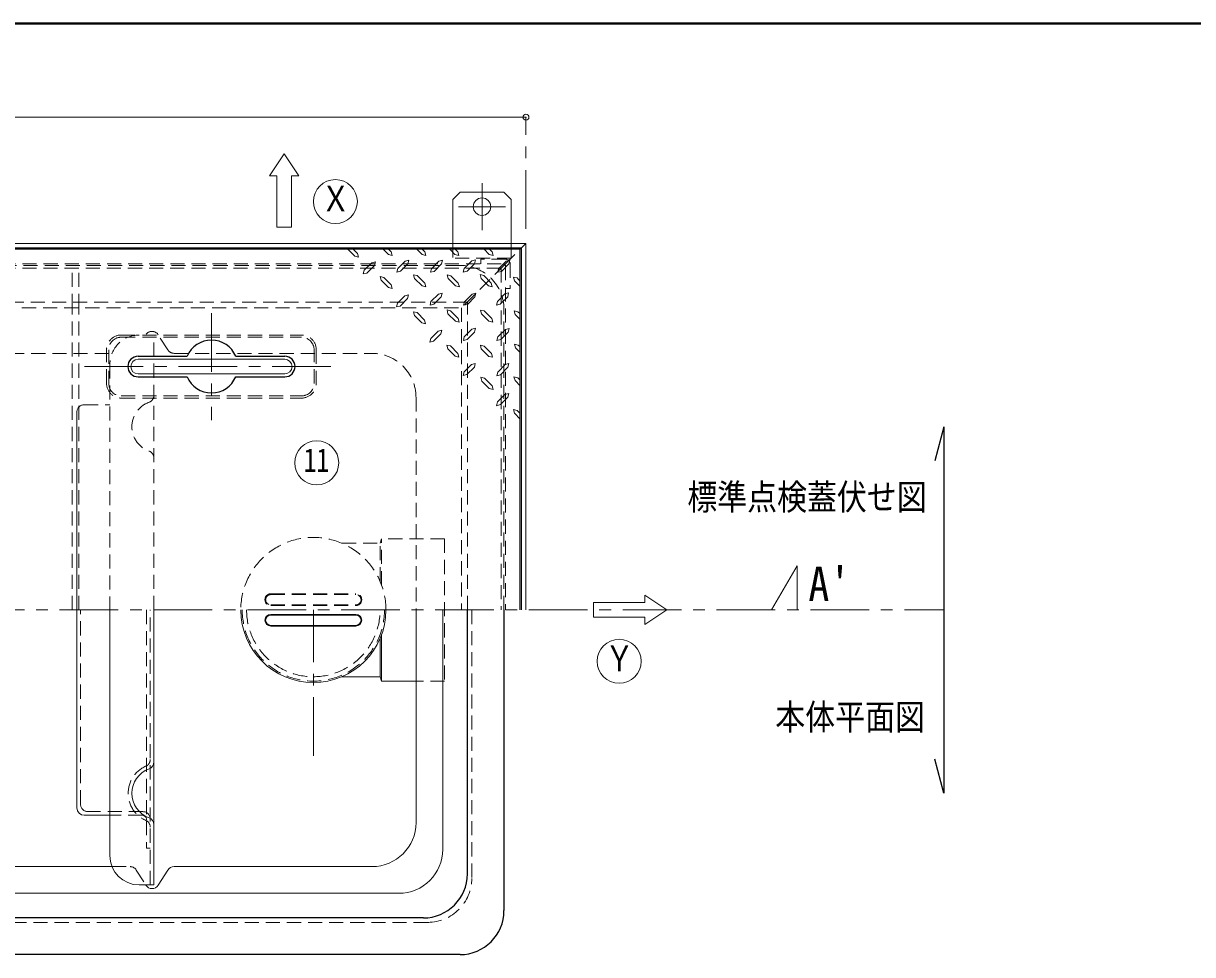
# Model space of a CAD drawing. Units: millimetres at full size, sheet at 1:8; details may follow other scales. Extents: x -1653 to 1587, y -1063 to 1185.
# Drawn here: x -855 to -58, y 550 to 1185 of the extents above; entities that cross this region are included whole.
import ezdxf
from ezdxf.enums import TextEntityAlignment as Align

# ---------------------------------------------------------------- set-up
doc = ezdxf.new("R2010")
doc.units = ezdxf.units.MM
doc.header["$LTSCALE"] = 8
doc.header["$PDMODE"] = 32
doc.header["$PDSIZE"] = 4
doc.linetypes.add('CHAIN1', pattern=[8, 5, -1, 1, -1])
doc.linetypes.add('DASHED1', pattern=[1.8, 1.2, -0.6])
doc.layers.add('0-0_ﾚｲﾔ1', color=4, linetype='Continuous', lineweight=9)
doc.styles.add('ＭＳ ゴシック', font='')
doc.styles.get('ＭＳ ゴシック').set_extended_font_data('MS Gothic')

msp = doc.modelspace()

# ---------------------------------------------------------------- linework, layer by layer
at = {"layer": '0-0_ﾚｲﾔ1', "color": 1, "lineweight": 40}
msp.add_line((1587.424, 1185.018), (-1652.576, 1185.018), dxfattribs=at)
at = {"layer": '0-0_ﾚｲﾔ1'}
for p, q in [((-1362.576, 1121.018), (-512.576, 1121.018)), ((-557.576, 1070.018), (-562.576, 1065.018)), ((-557.576, 1070.018), (-527.576, 1070.018)), ((-522.576, 1065.018), (-527.576, 1070.018)), ((-562.576, 1065.018), (-562.576, 1035.018)), ((-522.576, 1065.018), (-522.576, 1035.018)), ((-634.134, 1031.018), (-629.277, 1026.277)), ((-609.991, 1031.018), (-606.375, 1027.402)), ((-606.295, 1031.018), (-604.527, 1029.25)), ((-604.527, 1029.25), (-603.804, 1026.759)), ((-587.09, 1031.018), (-583.474, 1027.402)), ((-583.313, 1031.018), (-581.545, 1029.25)), ((-581.545, 1029.25), (-580.902, 1026.679)), ((-564.454, 1031.018), (-561.054, 1027.482)), ((-560.813, 1031.018), (-559.125, 1029.331)), ((-559.125, 1029.331), (-558.483, 1026.84)), ((-541.206, 1031.018), (-537.59, 1027.402)), ((-537.509, 1031.018), (-535.741, 1029.25)), ((-535.741, 1029.25), (-535.018, 1026.679)), ((-515.576, 1032.018), (-516.576, 1031.018)), ((-603.804, 1026.759), (-606.375, 1027.402)), ((-598.099, 1015.991), (-593.036, 1021.054)), ((-580.902, 1026.679), (-583.474, 1027.402)), ((-575.197, 1015.911), (-570.134, 1020.974)), ((-558.483, 1026.84), (-561.054, 1027.482)), ((-552.777, 1016.072), (-547.715, 1021.134)), ((-535.018, 1026.679), (-537.59, 1027.402)), ((-529.313, 1015.911), (-524.25, 1020.974)), ((-622.929, 1016.634), (-623.572, 1014.143)), ((-621, 1014.786), (-623.572, 1014.143)), ((-621, 1014.786), (-615.938, 1019.849)), ((-600.027, 1017.84), (-600.67, 1015.349)), ((-598.099, 1015.991), (-600.67, 1015.349)), ((-588.536, 1011.09), (-589.179, 1013.661)), ((-586.688, 1013.018), (-589.179, 1013.661)), ((-586.688, 1013.018), (-581.625, 1007.875)), ((-577.125, 1017.759), (-577.768, 1015.268)), ((-575.197, 1015.911), (-577.768, 1015.268)), ((-565.634, 1011.009), (-566.277, 1013.581)), ((-563.786, 1012.938), (-566.277, 1013.581)), ((-563.786, 1012.938), (-558.724, 1007.795)), ((-554.706, 1017.92), (-555.349, 1015.429)), ((-552.777, 1016.072), (-555.349, 1015.429)), ((-543.215, 1011.17), (-543.858, 1013.741)), ((-541.366, 1013.099), (-543.858, 1013.741)), ((-541.366, 1013.099), (-536.304, 1007.956)), ((-531.241, 1017.759), (-531.884, 1015.268)), ((-529.313, 1015.911), (-531.884, 1015.268)), ((-611.438, 1009.884), (-612.081, 1012.456)), ((-609.59, 1011.813), (-612.081, 1012.456)), ((-611.438, 1009.884), (-606.375, 1004.822)), ((-609.59, 1011.813), (-604.527, 1006.67)), ((-603.804, 1004.179), (-606.375, 1004.822)), ((-604.527, 1006.67), (-603.804, 1004.179)), ((-588.536, 1011.09), (-583.474, 1006.027)), ((-580.902, 1005.384), (-583.474, 1006.027)), ((-581.625, 1007.875), (-580.902, 1005.384)), ((-565.634, 1011.009), (-560.572, 1005.947)), ((-558, 1005.304), (-560.572, 1005.947)), ((-558.724, 1007.795), (-558, 1005.304)), ((-543.215, 1011.17), (-538.152, 1006.107)), ((-535.581, 1005.465), (-538.152, 1006.107)), ((-536.304, 1007.956), (-535.581, 1005.465)), ((-518.625, 1011.411), (-521.197, 1012.054)), ((-520.474, 1009.482), (-521.197, 1012.054)), ((-520.474, 1009.482), (-516.576, 1005.585)), ((-518.625, 1011.411), (-516.576, 1009.069)), ((-598.34, 992.286), (-593.277, 997.349)), ((-575.438, 993.491), (-570.375, 998.554)), ((-552.536, 993.411), (-547.474, 998.474)), ((-530.116, 993.572), (-525.054, 998.634)), ((-600.268, 994.134), (-600.911, 991.643)), ((-598.34, 992.286), (-600.911, 991.643)), ((-577.366, 995.34), (-578.009, 992.849)), ((-575.438, 993.491), (-578.009, 992.849)), ((-565.795, 987.063), (-566.438, 989.634)), ((-563.947, 988.991), (-566.438, 989.634)), ((-563.947, 988.991), (-558.884, 983.849)), ((-554.465, 995.259), (-555.108, 992.768)), ((-552.536, 993.411), (-555.108, 992.768)), ((-542.893, 986.982), (-543.536, 989.554)), ((-541.045, 988.911), (-543.536, 989.554)), ((-541.045, 988.911), (-535.983, 983.768)), ((-532.045, 995.42), (-532.688, 992.929)), ((-530.116, 993.572), (-532.688, 992.929)), ((-518.143, 988.429), (-520.715, 989.072)), ((-519.991, 986.5), (-520.715, 989.072)), ((-588.697, 985.857), (-589.34, 988.429)), ((-586.849, 987.786), (-589.34, 988.429)), ((-588.697, 985.857), (-583.634, 980.795)), ((-586.849, 987.786), (-581.786, 982.643)), ((-581.063, 980.152), (-583.634, 980.795)), ((-581.786, 982.643), (-581.063, 980.152)), ((-565.795, 987.063), (-560.733, 982)), ((-558.161, 981.357), (-560.733, 982)), ((-558.884, 983.849), (-558.161, 981.357)), ((-542.893, 986.982), (-537.831, 981.92)), ((-535.259, 981.277), (-537.831, 981.92)), ((-535.983, 983.768), (-535.259, 981.277)), ((-519.991, 986.5), (-516.576, 983.085)), ((-518.143, 988.429), (-516.576, 986.862)), ((-575.599, 968.259), (-570.536, 973.322)), ((-552.697, 969.465), (-547.634, 974.527)), ((-529.795, 969.384), (-524.733, 974.447)), ((-577.527, 970.107), (-578.17, 967.616)), ((-575.599, 968.259), (-578.17, 967.616)), ((-565.956, 963.116), (-566.599, 965.688)), ((-564.108, 965.045), (-566.599, 965.688)), ((-564.108, 965.045), (-559.045, 959.902)), ((-554.625, 971.313), (-555.268, 968.822)), ((-552.697, 969.465), (-555.268, 968.822)), ((-543.054, 963.036), (-543.697, 965.607)), ((-541.206, 964.965), (-543.697, 965.607)), ((-541.206, 964.965), (-536.143, 959.822)), ((-531.724, 971.232), (-532.366, 968.741)), ((-529.795, 969.384), (-532.366, 968.741)), ((-517.822, 965.607), (-520.393, 966.25)), ((-519.75, 963.679), (-520.393, 966.25)), ((-517.822, 965.607), (-516.576, 964.362)), ((-565.956, 963.116), (-560.893, 958.054)), ((-558.322, 957.411), (-560.893, 958.054)), ((-559.045, 959.902), (-558.322, 957.411)), ((-543.054, 963.036), (-537.991, 957.974)), ((-535.42, 957.331), (-537.991, 957.974)), ((-536.143, 959.822), (-535.42, 957.331)), ((-519.75, 963.679), (-516.576, 960.505)), ((-552.858, 945.518), (-547.795, 950.581)), ((-529.956, 945.438), (-524.893, 950.5)), ((-554.786, 947.366), (-555.429, 944.875)), ((-552.858, 945.518), (-555.429, 944.875)), ((-540.804, 943.027), (-543.375, 943.67)), ((-542.652, 941.099), (-543.375, 943.67)), ((-542.652, 941.099), (-537.59, 936.116)), ((-540.804, 943.027), (-535.741, 937.965)), ((-531.884, 947.286), (-532.527, 944.795)), ((-529.956, 945.438), (-532.527, 944.795)), ((-518.224, 943.349), (-520.795, 943.991)), ((-520.072, 941.42), (-520.795, 943.991)), ((-520.072, 941.42), (-516.576, 937.785)), ((-518.224, 943.349), (-516.576, 941.701)), ((-535.018, 935.393), (-537.59, 936.116)), ((-535.741, 937.965), (-535.018, 935.393)), ((-531.965, 926.875), (-532.608, 924.304)), ((-530.036, 925.027), (-532.608, 924.304)), ((-531.965, 926.875), (-526.902, 931.938)), ((-530.036, 925.027), (-525.054, 930.09)), ((-818.826, 920.018), (-818.826, 785.018)), ((-518.625, 921.09), (-521.197, 921.732)), ((-520.474, 919.161), (-521.197, 921.732)), ((-520.474, 919.161), (-516.576, 915.108)), ((-518.625, 921.09), (-516.576, 919.041)), ((-818.826, 650.018), (-818.826, 785.018)), ((-686.591, 782.018), (-628.562, 782.018)), ((-587.576, 640.018), (-587.576, 785.018)), ((-569.365, 621.807), (-569.365, 785.018)), ((-686.591, 774.018), (-628.562, 774.018)), ((-612.076, 765.525), (-612.076, 739.518)), ((-611.076, 768.048), (-611.076, 736.518)), ((-638.083, 739.518), (-612.076, 739.518)), ((-612.076, 739.518), (-611.076, 736.518)), ((-587.576, 736.518), (-611.076, 736.518)), ((-766.326, 638.658), (-766.326, 681.378)), ((-813.826, 645.018), (-796.326, 645.018)), ((-1080.286, 610.018), (-794.867, 610.018)), ((-756.801, 607.692), (-763.352, 597.344)), ((-752.576, 610.018), (-617.576, 610.018)), ((-599.365, 591.807), (-1275.788, 591.807)), ((-771.911, 597.518), (-771.801, 597.344))]:
    msp.add_line(p, q, dxfattribs=at)
at = {"layer": '0-0_ﾚｲﾔ1', "linetype": 'CHAIN1'}
for p, q in [((-512.576, 1045.018), (-512.576, 1121.018)), ((-542.576, 1076.018), (-542.576, 1044.018)), ((-558.576, 1060.018), (-526.576, 1060.018)), ((-727.076, 987.518), (-727.076, 914.518)), ((-813.576, 951.018), (-640.576, 951.018)), ((-345.076, 785.018), (-327.576, 815.018)), ((-327.576, 785.018), (-327.576, 815.018)), ((-1598.576, 785.018), (-227.576, 785.018)), ((-657.576, 685.518), (-657.576, 785.018))]:
    msp.add_line(p, q, dxfattribs=at)
at = {"layer": '0-0_ﾚｲﾔ1', "color": 7, "lineweight": 18}
for p, q in [((-677.576, 1096.018), (-687.576, 1081.018)), ((-667.576, 1081.018), (-677.576, 1096.018)), ((-682.576, 1081.018), (-687.576, 1081.018)), ((-667.576, 1081.018), (-672.576, 1081.018)), ((-672.576, 1081.018), (-672.576, 1046.018)), ((-512.576, 1035.018), (-1362.576, 1035.018)), ((-515.576, 1032.018), (-1359.576, 1032.018)), ((-515.576, 1032.018), (-512.576, 1035.018)), ((-515.576, 1032.018), (-515.576, 785.018)), ((-512.576, 1035.018), (-512.576, 785.018)), ((-777.076, 956.018), (-677.076, 956.018)), ((-777.076, 946.018), (-677.076, 946.018)), ((-431.576, 790.018), (-431.576, 795.018)), ((-416.576, 785.018), (-431.576, 795.018)), ((-796.326, 617.518), (-796.326, 785.018)), ((-766.326, 785.018), (-766.326, 681.378)), ((-686.591, 781.518), (-628.562, 781.518)), ((-431.576, 775.018), (-416.576, 785.018)), ((-686.591, 774.518), (-628.562, 774.518)), ((-431.576, 780.018), (-466.576, 780.018)), ((-431.576, 775.018), (-431.576, 780.018)), ((-766.326, 638.658), (-766.326, 597.518)), ((-776.326, 597.518), (-766.326, 597.518))]:
    msp.add_line(p, q, dxfattribs=at)
at = {"layer": '0-0_ﾚｲﾔ1', "color": 5, "lineweight": 25}
for p, q in [((-516.576, 1031.018), (-1358.576, 1031.018)), ((-516.576, 785.018), (-516.576, 1031.018)), ((-777.076, 958.018), (-743.659, 958.018)), ((-710.493, 958.018), (-677.076, 958.018)), ((-777.076, 944.018), (-743.659, 944.018)), ((-710.493, 944.018), (-677.076, 944.018)), ((-227.576, 910.018), (-233.788, 886.836)), ((-227.576, 910.018), (-227.576, 660.018)), ((-552.576, 605.018), (-552.576, 785.018)), ((-527.576, 785.018), (-527.576, 580.018)), ((-227.576, 660.018), (-233.788, 683.2)), ((-582.576, 575.018), (-1292.576, 575.018)), ((-557.576, 550.018), (-1317.576, 550.018))]:
    msp.add_line(p, q, dxfattribs=at)
at = {"layer": '0-0_ﾚｲﾔ1', "linetype": 'DASHED1'}
for p, q in [((-562.576, 1035.018), (-562.576, 1025.018)), ((-527.045, 1020.55), (-516.576, 1031.018)), ((-522.576, 1035.018), (-522.576, 1025.018)), ((-522.576, 1025.018), (-562.576, 1025.018)), ((-543.376, 1024.218), (-543.376, 1021.018)), ((-526.576, 1024.218), (-543.376, 1024.218)), ((-523.376, 1021.018), (-523.376, 1004.218)), ((-557.576, 1020.018), (-1317.576, 1020.018)), ((-529.576, 1018.018), (-912.076, 1018.018)), ((-822.076, 991.018), (-822.076, 1018.018)), ((-817.576, 991.018), (-817.576, 1018.018)), ((-529.576, 1018.018), (-529.576, 785.018)), ((-526.576, 1004.218), (-523.376, 1004.218)), ((-552.576, 995.018), (-1322.576, 995.018)), ((-552.576, 785.018), (-552.576, 995.018)), ((-527.576, 785.018), (-527.576, 990.018)), ((-756.801, 962.344), (-763.352, 972.692)), ((-766.326, 785.018), (-766.326, 972.518)), ((-1080.286, 960.018), (-794.867, 960.018)), ((-752.576, 960.018), (-617.576, 960.018)), ((-796.326, 952.518), (-796.326, 785.018)), ((-813.826, 925.018), (-796.326, 925.018)), ((-587.576, 930.018), (-587.576, 785.018)), ((-638.083, 830.518), (-612.076, 830.518)), ((-568.076, 833.518), (-611.076, 833.518)), ((-611.076, 801.989), (-611.076, 833.518)), ((-568.076, 833.518), (-568.076, 736.518)), ((-686.591, 796.018), (-628.562, 796.018)), ((-686.591, 795.518), (-628.562, 795.518)), ((-816.326, 652.518), (-816.326, 785.018)), ((-771.326, 785.018), (-771.326, 622.518)), ((-768.826, 597.518), (-768.826, 785.018)), ((-686.591, 788.518), (-628.562, 788.518)), ((-686.591, 788.018), (-628.562, 788.018)), ((-568.076, 736.518), (-587.576, 736.518)), ((-773.826, 647.518), (-811.326, 647.518)), ((-774.326, 645.018), (-796.326, 645.018)), ((-768.826, 622.518), (-771.326, 622.518)), ((-794.867, 610.018), (-782.576, 610.018)), ((-778.352, 607.692), (-771.911, 597.518))]:
    msp.add_line(p, q, dxfattribs=at)
at = {"layer": '0-0_ﾚｲﾔ1', "color": 7, "linetype": 'DASHED1', "lineweight": 18}
for p, q in [((-913.476, 1021.018), (-528.176, 1021.018)), ((-527.045, 1020.55), (-556.576, 991.018)), ((-526.576, 1019.418), (-526.576, 785.018)), ((-885.076, 991.018), (-556.576, 991.018)), ((-822.076, 785.018), (-822.076, 991.018)), ((-817.576, 785.018), (-817.576, 991.018)), ((-556.576, 991.018), (-556.576, 785.018)), ((-788.576, 972.518), (-665.576, 972.518)), ((-788.576, 971.018), (-665.576, 971.018)), ((-798.576, 939.518), (-798.576, 962.518)), ((-797.076, 962.518), (-797.076, 939.518)), ((-657.076, 939.518), (-657.076, 962.518)), ((-655.576, 962.518), (-655.576, 939.518)), ((-788.576, 931.018), (-665.576, 931.018)), ((-788.576, 929.518), (-665.576, 929.518)), ((-549.576, 785.018), (-549.576, 602.018)), ((-579.576, 572.018), (-1295.576, 572.018))]:
    msp.add_line(p, q, dxfattribs=at)
at = {"layer": '0-0_ﾚｲﾔ1', "color": 7, "lineweight": 18}
for points in [[(-682.576, 1081.018), (-682.576, 1046.018), (-672.576, 1046.018)], [(-431.576, 790.018), (-466.576, 790.018), (-466.576, 780.018)]]:
    msp.add_lwpolyline(points, dxfattribs=at)
at = {"layer": '0-0_ﾚｲﾔ1'}
for points in [[(-630.322, 1031.018), (-627.429, 1028.125), (-626.706, 1025.554), (-629.277, 1026.277)], [(-622.929, 1016.634), (-617.786, 1021.777), (-615.295, 1022.42), (-615.938, 1019.849)], [(-600.027, 1017.84), (-594.884, 1022.982), (-592.393, 1023.625), (-593.036, 1021.054)], [(-577.125, 1017.759), (-571.983, 1022.902), (-569.491, 1023.545), (-570.134, 1020.974)], [(-554.706, 1017.92), (-549.563, 1023.063), (-547.072, 1023.706), (-547.715, 1021.134)], [(-531.241, 1017.759), (-526.099, 1022.902), (-523.608, 1023.545), (-524.25, 1020.974)], [(-600.268, 994.134), (-595.125, 999.277), (-592.634, 999.92), (-593.277, 997.349)], [(-577.366, 995.34), (-572.224, 1000.482), (-569.733, 1001.125), (-570.375, 998.554)], [(-554.465, 995.259), (-549.322, 1000.402), (-546.831, 1001.045), (-547.474, 998.474)], [(-532.045, 995.42), (-526.902, 1000.563), (-524.411, 1001.206), (-525.054, 998.634)], [(-577.527, 970.107), (-572.384, 975.25), (-569.893, 975.893), (-570.536, 973.322)], [(-554.625, 971.313), (-549.483, 976.456), (-546.991, 977.099), (-547.634, 974.527)], [(-531.724, 971.232), (-526.581, 976.375), (-524.09, 977.018), (-524.733, 974.447)], [(-554.786, 947.366), (-549.643, 952.509), (-547.152, 953.152), (-547.795, 950.581)], [(-531.884, 947.286), (-526.741, 952.429), (-524.25, 953.072), (-524.893, 950.5)], [(-526.902, 931.938), (-524.331, 932.661), (-525.054, 930.09)]]:
    msp.add_lwpolyline(points, dxfattribs=at)
at = {"layer": '0-0_ﾚｲﾔ1', "linetype": 'DASHED1'}
msp.add_lwpolyline([(-612.076, 804.512), (-612.076, 830.518), (-611.076, 833.518)], dxfattribs=at)
at = {"layer": '0-0_ﾚｲﾔ1', "color": 7, "lineweight": 18}
for centre in [(-642.576, 1063.518), (-655.26, 885.35), (-449.076, 750.018)]:
    msp.add_circle(centre, 15, dxfattribs=at)
at = {"layer": '0-0_ﾚｲﾔ1'}
msp.add_circle((-542.576, 1060.018), 6, dxfattribs=at)
at = {"layer": '0-0_ﾚｲﾔ1', "color": 7, "linetype": 'DASHED1', "lineweight": 18}
for centre, radius, start, end in [((-528.176, 1019.418), 1.6, 0, 90), ((-788.576, 962.518), 10, 90, 180), ((-788.576, 962.518), 8.5, 90, 180), ((-665.576, 962.518), 10, 0, 90), ((-665.576, 962.518), 8.5, 0, 90), ((-788.576, 939.518), 10, 180, 270), ((-788.576, 939.518), 8.5, 180, 270), ((-665.576, 939.518), 10, 270, 0), ((-665.576, 939.518), 8.5, 270, 0), ((-579.576, 602.018), 30, 270, 0)]:
    msp.add_arc(centre, radius, start, end, dxfattribs=at)
at = {"layer": '0-0_ﾚｲﾔ1', "linetype": 'DASHED1'}
for centre, radius, start, end in [((-526.576, 1021.018), 3.2, 0, 90), ((-557.576, 990.018), 30, 0, 90), ((-767.576, 970.018), 5, 32.33353, 150), ((-776.326, 952.518), 20, 90, 180), ((-752.576, 965.018), 5, 212.33353, 270), ((-617.576, 930.018), 30, 0, 90), ((-813.826, 920.018), 5, 90, 180), ((-763.618, 910.018), 17.708, 109.84334, 250.15666), ((-771.326, 931.378), 5, 289.84334, 0), ((-771.326, 888.658), 5, 0, 70.15666), ((-657.576, 785.018), 49.5, 360, 180), ((-686.591, 792.018), 4, 90, 270), ((-686.591, 792.018), 3.5, 90, 270), ((-628.562, 792.018), 4, 270, 90), ((-628.562, 792.018), 3.5, 270, 90), ((-657.576, 785.018), 48.5, 180, 0), ((-657.576, 785.018), 45.5, 180, 0), ((-763.618, 660.018), 20.208, 113.88854, 246.11146), ((-773.826, 683.067), 5, 293.88854, 0), ((-811.326, 652.518), 5, 180, 270), ((-773.826, 642.518), 5, 0, 90), ((-774.326, 642.018), 3, 0, 90), ((-773.826, 636.969), 5, 0, 66.11146), ((-782.576, 605.018), 5, 32.33353, 90)]:
    msp.add_arc(centre, radius, start, end, dxfattribs=at)
at = {"layer": '0-0_ﾚｲﾔ1', "color": 5, "lineweight": 25}
for centre, radius, start, end in [((-727.076, 951.018), 18, 22.88538, 157.11462), ((-777.076, 951.018), 7, 90, 270), ((-677.076, 951.018), 7, 270, 90), ((-727.076, 951.018), 18, 202.88538, 337.11462), ((-582.576, 605.018), 30, 270, 0), ((-557.576, 580.018), 30, 270, 0)]:
    msp.add_arc(centre, radius, start, end, dxfattribs=at)
at = {"layer": '0-0_ﾚｲﾔ1', "color": 7, "lineweight": 18}
for centre, radius, start, end in [((-777.076, 951.018), 5, 90, 270), ((-677.076, 951.018), 5, 270, 90), ((-657.576, 785.018), 49.5, 180, 0), ((-686.591, 778.018), 3.5, 90, 270), ((-628.562, 778.018), 3.5, 270, 90), ((-771.326, 681.378), 5, 289.84334, 0), ((-763.618, 660.018), 17.708, 109.84334, 250.15666), ((-771.326, 638.658), 5, 0, 70.15666), ((-776.326, 617.518), 20, 180, 270)]:
    msp.add_arc(centre, radius, start, end, dxfattribs=at)
at = {"layer": '0-0_ﾚｲﾔ1'}
for centre, radius, start, end in [((-686.591, 778.018), 4, 90, 270), ((-628.562, 778.018), 4, 270, 90), ((-813.826, 650.018), 5, 180, 270), ((-617.576, 640.018), 30, 270, 0), ((-599.365, 621.807), 30, 270, 0), ((-752.576, 605.018), 5, 90, 147.66647), ((-767.576, 600.018), 5, 212.33353, 327.66647)]:
    msp.add_arc(centre, radius, start, end, dxfattribs=at)
at = {"layer": '0-0_ﾚｲﾔ1', "color": 1}
msp.add_point((-512.576, 1121.018), dxfattribs=at)

# ---------------------------------------------------------------- texts
at = {"layer": '0-0_ﾚｲﾔ1', "color": 7, "style": 'ＭＳ ゴシック'}
for s, height, width, p in [('Ｘ', 17.6, 0.85, (-652.576, 1051.518)), ('11', 16.13, 0.8, (-664.26, 874.35)), ('標準点検蓋伏せ図', 17.6, 0.85, (-402.576, 848.018)), ("A'", 23.46, 0.9, (-320.076, 784.018)), ('Ｙ', 17.6, 0.85, (-459.076, 738.018)), ('本体平面図', 17.6, 0.85, (-342.576, 698.018))]:
    msp.add_text(s, height=height, dxfattribs=dict(at, width=width)).set_placement(p, align=Align.BOTTOM_LEFT)

doc.saveas('drawing.dxf')
